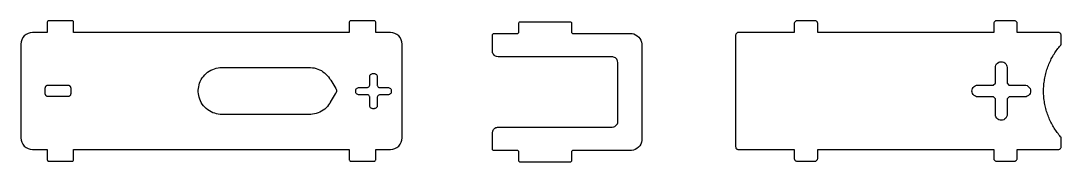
# Model space of a CAD drawing. Header units: millimetres. Extents: x 192 to 369, y -37 to -12.
import ezdxf

# ---------------------------------------------------------------- set-up
doc = ezdxf.new("R2010")
doc.units = ezdxf.units.MM

# ---------------------------------------------------------------- blocks, each defined once
blk = doc.blocks.new('CustomObjectsInViewport2_0')
at = {"color": 0}
blk.add_lwpolyline([(-10015.5, -10006.75), (-10015.5, -10008.5), (-10062.5, -10008.5), (-10062.5, -10006.75, 0.414214), (-10062.75, -10006.5), (-10066.75, -10006.5, 0.414214), (-10067, -10006.75), (-10067, -10008.5), (-10069.5, -10008.5, 0.414214), (-10071.5, -10010.5), (-10071.5, -10026.5, 0.414214), (-10069.5, -10028.5), (-10067, -10028.5), (-10067, -10030.25, 0.414214), (-10066.75, -10030.5), (-10062.75, -10030.5, 0.414214), (-10062.5, -10030.25), (-10062.5, -10028.5), (-10015.5, -10028.5), (-10015.5, -10030.25, 0.414214), (-10015.25, -10030.5), (-10011.25, -10030.5, 0.414214), (-10011, -10030.25), (-10011, -10028.5), (-10008.5, -10028.5, 0.414214), (-10006.5, -10026.5), (-10006.5, -10010.5, 0.414214), (-10008.5, -10008.5), (-10011, -10008.5), (-10011, -10006.75, 0.414214), (-10011.25, -10006.5), (-10015.25, -10006.5, 0.414214)], format="xyb", close=True, dxfattribs=at)
for points in [[(-10037.25, -10022.5), (-10037.54, -10022.49), (-10037.84, -10022.46), (-10038.15, -10022.4), (-10038.45, -10022.31), (-10038.76, -10022.21), (-10039.05, -10022.07), (-10039.34, -10021.91), (-10039.62, -10021.72), (-10039.89, -10021.51), (-10040.13, -10021.27), (-10040.36, -10021.02), (-10040.56, -10020.75), (-10040.73, -10020.47), (-10040.88, -10020.17), (-10041.01, -10019.87), (-10041.11, -10019.57), (-10041.18, -10019.26), (-10041.22, -10018.96), (-10041.25, -10018.66), (-10041.25, -10018.37), (-10041.23, -10018.07), (-10041.18, -10017.77), (-10041.11, -10017.47), (-10041.02, -10017.16), (-10040.9, -10016.86), (-10040.75, -10016.56), (-10040.58, -10016.28), (-10040.38, -10016.01), (-10040.16, -10015.75), (-10039.91, -10015.52), (-10039.65, -10015.3), (-10039.37, -10015.11), (-10039.09, -10014.95), (-10038.79, -10014.81), (-10038.48, -10014.7), (-10038.18, -10014.61), (-10037.87, -10014.55), (-10037.57, -10014.51), (-10037.28, -10014.5), (-10037.26, -10014.5), (-10037.25, -10014.5), (-10037.23, -10014.5), (-10037.08, -10014.5), (-10036.77, -10014.5), (-10036.17, -10014.5), (-10026.53, -10014.5), (-10024.12, -10014.5), (-10022.92, -10014.5), (-10022.31, -10014.5), (-10022.25, -10014.5), (-10022.23, -10014.5), (-10022.19, -10014.5), (-10022.11, -10014.5), (-10021.8, -10014.53), (-10021.49, -10014.57), (-10021.17, -10014.65), (-10020.86, -10014.75), (-10020.56, -10014.87), (-10020.27, -10015.02), (-10019.99, -10015.2), (-10019.73, -10015.39), (-10019.49, -10015.61), (-10019.26, -10015.84), (-10019.06, -10016.09), (-10018.88, -10016.34), (-10018.84, -10016.41), (-10018.82, -10016.43), (-10018.81, -10016.45), (-10018.77, -10016.52), (-10018.68, -10016.67), (-10018.51, -10016.95), (-10018.16, -10017.53), (-10017.82, -10018.1), (-10017.77, -10018.17), (-10017.75, -10018.21), (-10017.74, -10018.22), (-10017.73, -10018.25), (-10017.7, -10018.33), (-10017.68, -10018.41), (-10017.68, -10018.49), (-10017.69, -10018.57), (-10017.71, -10018.65), (-10017.74, -10018.72), (-10017.75, -10018.72), (-10017.75, -10018.74), (-10017.78, -10018.77), (-10017.82, -10018.85), (-10017.9, -10018.99), (-10018.24, -10019.57), (-10018.58, -10020.15), (-10018.75, -10020.43), (-10018.79, -10020.51), (-10018.8, -10020.53), (-10018.82, -10020.56), (-10018.86, -10020.63), (-10019.04, -10020.89), (-10019.24, -10021.13), (-10019.46, -10021.37), (-10019.7, -10021.58), (-10019.96, -10021.78), (-10020.24, -10021.96), (-10020.53, -10022.11), (-10020.83, -10022.24), (-10021.14, -10022.34), (-10021.45, -10022.42), (-10021.77, -10022.47), (-10022.08, -10022.5), (-10022.23, -10022.5), (-10022.26, -10022.5), (-10022.34, -10022.5), (-10022.49, -10022.5), (-10022.79, -10022.5), (-10027.61, -10022.5), (-10037.25, -10022.5)], [(-10010.76, -10019.64), (-10010.76, -10019.94), (-10010.76, -10020.25), (-10010.76, -10020.56), (-10010.76, -10020.86), (-10010.76, -10021.07), (-10010.78, -10021.18), (-10010.83, -10021.28), (-10010.9, -10021.37), (-10010.99, -10021.44), (-10011.09, -10021.5), (-10011.19, -10021.52), (-10011.28, -10021.53), (-10011.33, -10021.53), (-10011.39, -10021.53), (-10011.44, -10021.53), (-10011.49, -10021.53), (-10011.58, -10021.52), (-10011.69, -10021.49), (-10011.79, -10021.44), (-10011.88, -10021.36), (-10011.94, -10021.27), (-10011.98, -10021.16), (-10012, -10021.06), (-10012, -10020.82), (-10012, -10020.52), (-10012, -10020.21), (-10012, -10019.9), (-10012, -10019.62), (-10012.02, -10019.52), (-10012.05, -10019.42), (-10012.12, -10019.32), (-10012.2, -10019.24), (-10012.3, -10019.18), (-10012.4, -10019.15), (-10012.5, -10019.14), (-10012.81, -10019.14), (-10013.12, -10019.14), (-10013.43, -10019.14), (-10013.74, -10019.14), (-10013.96, -10019.14), (-10014.06, -10019.11), (-10014.16, -10019.07), (-10014.25, -10019), (-10014.33, -10018.91), (-10014.38, -10018.81), (-10014.4, -10018.71), (-10014.41, -10018.62), (-10014.41, -10018.57), (-10014.41, -10018.53), (-10014.41, -10018.48), (-10014.41, -10018.43), (-10014.4, -10018.34), (-10014.37, -10018.24), (-10014.32, -10018.14), (-10014.24, -10018.05), (-10014.15, -10017.99), (-10014.05, -10017.94), (-10013.94, -10017.92), (-10013.7, -10017.92), (-10013.39, -10017.92), (-10013.08, -10017.92), (-10012.77, -10017.92), (-10012.49, -10017.92), (-10012.39, -10017.91), (-10012.28, -10017.87), (-10012.19, -10017.81), (-10012.11, -10017.73), (-10012.05, -10017.63), (-10012.01, -10017.53), (-10012, -10017.42), (-10012, -10017.12), (-10012, -10016.81), (-10012, -10016.51), (-10012, -10016.2), (-10012, -10015.99), (-10011.98, -10015.88), (-10011.93, -10015.78), (-10011.87, -10015.69), (-10011.78, -10015.62), (-10011.68, -10015.57), (-10011.57, -10015.54), (-10011.49, -10015.54), (-10011.43, -10015.54), (-10011.38, -10015.54), (-10011.33, -10015.54), (-10011.27, -10015.54), (-10011.18, -10015.54), (-10011.08, -10015.57), (-10010.98, -10015.62), (-10010.89, -10015.7), (-10010.82, -10015.8), (-10010.78, -10015.9), (-10010.76, -10016), (-10010.76, -10016.24), (-10010.76, -10016.55), (-10010.76, -10016.85), (-10010.76, -10017.16), (-10010.76, -10017.44), (-10010.75, -10017.54), (-10010.71, -10017.64), (-10010.65, -10017.74), (-10010.57, -10017.82), (-10010.47, -10017.88), (-10010.36, -10017.91), (-10010.26, -10017.92), (-10009.95, -10017.92), (-10009.64, -10017.92), (-10009.33, -10017.92), (-10009.02, -10017.92), (-10008.81, -10017.93), (-10008.71, -10017.95), (-10008.6, -10017.99), (-10008.51, -10018.06), (-10008.44, -10018.15), (-10008.39, -10018.25), (-10008.36, -10018.36), (-10008.36, -10018.44), (-10008.36, -10018.49), (-10008.36, -10018.53), (-10008.36, -10018.58), (-10008.36, -10018.63), (-10008.36, -10018.72), (-10008.39, -10018.82), (-10008.45, -10018.92), (-10008.52, -10019.01), (-10008.62, -10019.08), (-10008.72, -10019.12), (-10008.82, -10019.14), (-10009.06, -10019.14), (-10009.37, -10019.14), (-10009.68, -10019.14), (-10009.99, -10019.14), (-10010.27, -10019.14), (-10010.38, -10019.15), (-10010.48, -10019.19), (-10010.58, -10019.25), (-10010.66, -10019.33), (-10010.72, -10019.43), (-10010.75, -10019.54)]]:
    blk.add_lwpolyline(points, close=True, dxfattribs=at)
blk.add_rational_spline([(-10067.39, -10018.91), (-10067.39, -10018.48), (-10067.39, -10018.05), (-10067.39, -10017.55), (-10066.89, -10017.55), (-10065.17, -10017.55), (-10063.44, -10017.55), (-10062.94, -10017.55), (-10062.94, -10018.05), (-10062.94, -10018.48), (-10062.94, -10018.91), (-10062.94, -10019.41), (-10063.44, -10019.41), (-10065.17, -10019.41), (-10066.89, -10019.41), (-10067.39, -10019.41), (-10067.39, -10018.91)], [1, 1, 1, 0.707106781187, 1, 1, 1, 0.707106781187, 1, 1, 1, 0.707106781187, 1, 1, 1, 0.707106781187, 1], degree=2, knots=[0, 0, 0, 1, 1, 2.570796, 2.570796, 3.570796, 3.570796, 5.141593, 5.141593, 6.141593, 6.141593, 7.712389, 7.712389, 8.712389, 8.712389, 10.283185, 10.283185, 10.283185], dxfattribs=at)
blk = doc.blocks.new('CustomObjectsInViewport3_0')
at = {"color": 0}
for points in [[(-10052, -10030), (-10051.99, -10030.07), (-10051.98, -10030.15), (-10051.95, -10030.23), (-10051.9, -10030.3), (-10051.85, -10030.36), (-10051.78, -10030.41), (-10051.71, -10030.46), (-10051.63, -10030.48), (-10051.55, -10030.5), (-10051.52, -10030.5), (-10051.51, -10030.5), (-10051.5, -10030.5), (-10051.5, -10030.5), (-10051.5, -10030.5), (-10051.49, -10030.5), (-10051.37, -10030.5), (-10050.41, -10030.5), (-10049.44, -10030.5), (-10048.95, -10030.5), (-10048.71, -10030.5), (-10048.59, -10030.5), (-10048.53, -10030.5), (-10048.5, -10030.5), (-10048.5, -10030.5), (-10048.42, -10030.49), (-10048.34, -10030.48), (-10048.27, -10030.44), (-10048.2, -10030.4), (-10048.13, -10030.34), (-10048.08, -10030.28), (-10048.04, -10030.2), (-10048.02, -10030.13), (-10048, -10030.05), (-10048, -10030.01), (-10048, -10030), (-10048, -10030), (-10048, -10029.98), (-10048, -10029.92), (-10048, -10029.44), (-10048, -10028.95), (-10048, -10028.71), (-10048, -10028.59), (-10048, -10028.53), (-10048, -10028.51), (-10048, -10028.51), (-10048, -10028.5), (-10048, -10028.5), (-10048, -10028.5), (-10048, -10028.5), (-10048, -10028.5), (-10047.39, -10028.5), (-10028.03, -10028.5), (-10018.36, -10028.5), (-10018.05, -10028.5), (-10018.02, -10028.5), (-10018.01, -10028.5), (-10018, -10028.5), (-10018, -10028.5), (-10018, -10028.5), (-10018, -10028.51), (-10018, -10028.54), (-10018, -10028.6), (-10018, -10028.72), (-10018, -10028.97), (-10018, -10029.93), (-10018, -10029.99), (-10018, -10030), (-10018, -10030.01), (-10018, -10030.02), (-10018, -10030.05), (-10017.98, -10030.13), (-10017.96, -10030.21), (-10017.91, -10030.28), (-10017.86, -10030.34), (-10017.8, -10030.4), (-10017.73, -10030.45), (-10017.65, -10030.48), (-10017.58, -10030.49), (-10017.5, -10030.5), (-10017.5, -10030.5), (-10017.49, -10030.5), (-10017.47, -10030.5), (-10017.44, -10030.5), (-10017.38, -10030.5), (-10017.26, -10030.5), (-10017.02, -10030.5), (-10016.54, -10030.5), (-10014.6, -10030.5), (-10014.54, -10030.5), (-10014.51, -10030.5), (-10014.5, -10030.5), (-10014.5, -10030.5), (-10014.5, -10030.5), (-10014.48, -10030.5), (-10014.44, -10030.5), (-10014.37, -10030.48), (-10014.29, -10030.45), (-10014.22, -10030.41), (-10014.15, -10030.36), (-10014.1, -10030.29), (-10014.05, -10030.22), (-10014.02, -10030.15), (-10014, -10030.07), (-10014, -10030.03), (-10014, -10030.01), (-10014, -10030.01), (-10014, -10030), (-10014, -10029.99), (-10014, -10029.5), (-10014, -10028.54), (-10014, -10028.51), (-10014, -10028.5), (-10014, -10028.5), (-10013.99, -10028.5), (-10013.95, -10028.5), (-10013.88, -10028.5), (-10013.6, -10028.5), (-10013.04, -10028.5), (-10011.91, -10028.5), (-10009.65, -10028.5), (-10007.39, -10028.5), (-10007.11, -10028.5), (-10007.04, -10028.5), (-10007, -10028.5), (-10007, -10028.5), (-10006.99, -10028.5), (-10006.95, -10028.5), (-10006.88, -10028.48), (-10006.8, -10028.46), (-10006.73, -10028.42), (-10006.66, -10028.37), (-10006.6, -10028.3), (-10006.56, -10028.23), (-10006.53, -10028.16), (-10006.51, -10028.08), (-10006.5, -10028.01), (-10006.5, -10028), (-10006.5, -10028), (-10006.5, -10027.99), (-10006.5, -10027.96), (-10006.5, -10027.9), (-10006.5, -10027.77), (-10006.5, -10027.52), (-10006.5, -10027.01), (-10006.5, -10026.51), (-10006.5, -10026.45), (-10006.5, -10026.44), (-10006.5, -10026.44), (-10006.51, -10026.43), (-10006.52, -10026.42), (-10006.53, -10026.4), (-10006.61, -10026.31), (-10006.75, -10026.14), (-10006.89, -10025.97), (-10007.03, -10025.79), (-10007.17, -10025.61), (-10007.3, -10025.42), (-10007.43, -10025.23), (-10007.56, -10025.04), (-10007.69, -10024.84), (-10007.81, -10024.64), (-10007.93, -10024.44), (-10008.04, -10024.23), (-10008.15, -10024.02), (-10008.26, -10023.81), (-10008.37, -10023.59), (-10008.47, -10023.37), (-10008.56, -10023.15), (-10008.66, -10022.92), (-10008.74, -10022.69), (-10008.83, -10022.46), (-10008.91, -10022.23), (-10008.98, -10021.99), (-10009.05, -10021.76), (-10009.11, -10021.52), (-10009.17, -10021.27), (-10009.23, -10021.03), (-10009.28, -10020.78), (-10009.33, -10020.54), (-10009.37, -10020.29), (-10009.4, -10020.04), (-10009.43, -10019.79), (-10009.45, -10019.54), (-10009.47, -10019.29), (-10009.49, -10019.03), (-10009.5, -10018.78), (-10009.5, -10018.53), (-10009.5, -10018.28), (-10009.49, -10018.02), (-10009.48, -10017.77), (-10009.46, -10017.52), (-10009.44, -10017.27), (-10009.41, -10017.02), (-10009.37, -10016.77), (-10009.34, -10016.52), (-10009.29, -10016.27), (-10009.24, -10016.02), (-10009.19, -10015.78), (-10009.13, -10015.54), (-10009.06, -10015.3), (-10009, -10015.06), (-10008.92, -10014.82), (-10008.84, -10014.59), (-10008.76, -10014.36), (-10008.68, -10014.13), (-10008.58, -10013.9), (-10008.49, -10013.68), (-10008.39, -10013.46), (-10008.29, -10013.24), (-10008.18, -10013.03), (-10008.07, -10012.82), (-10007.95, -10012.61), (-10007.84, -10012.4), (-10007.71, -10012.2), (-10007.59, -10012), (-10007.46, -10011.81), (-10007.33, -10011.62), (-10007.2, -10011.43), (-10007.06, -10011.25), (-10006.92, -10011.07), (-10006.78, -10010.89), (-10006.64, -10010.72), (-10006.57, -10010.64), (-10006.53, -10010.6), (-10006.51, -10010.58), (-10006.5, -10010.57), (-10006.5, -10010.56), (-10006.5, -10010.56), (-10006.5, -10010.5), (-10006.5, -10010.37), (-10006.5, -10009.36), (-10006.5, -10009.11), (-10006.5, -10009.05), (-10006.5, -10009.02), (-10006.5, -10009), (-10006.5, -10009), (-10006.5, -10008.96), (-10006.51, -10008.88), (-10006.54, -10008.81), (-10006.58, -10008.73), (-10006.63, -10008.67), (-10006.69, -10008.61), (-10006.76, -10008.56), (-10006.84, -10008.53), (-10006.91, -10008.51), (-10006.99, -10008.5), (-10007, -10008.5), (-10007, -10008.5), (-10007, -10008.5), (-10007, -10008.5), (-10007.01, -10008.5), (-10007.08, -10008.5), (-10007.36, -10008.5), (-10007.92, -10008.5), (-10012.44, -10008.5), (-10013.57, -10008.5), (-10013.85, -10008.5), (-10013.99, -10008.5), (-10014, -10008.5), (-10014, -10008.5), (-10014, -10008.49), (-10014, -10008.49), (-10014, -10008.47), (-10014, -10008.35), (-10014, -10007.87), (-10014, -10007.38), (-10014, -10007.14), (-10014, -10007.02), (-10014, -10007), (-10014, -10007), (-10014, -10006.99), (-10014, -10006.97), (-10014.01, -10006.89), (-10014.03, -10006.82), (-10014.07, -10006.74), (-10014.12, -10006.67), (-10014.18, -10006.61), (-10014.25, -10006.57), (-10014.32, -10006.53), (-10014.4, -10006.51), (-10014.48, -10006.5), (-10014.5, -10006.5), (-10014.5, -10006.5), (-10014.53, -10006.5), (-10014.59, -10006.5), (-10014.83, -10006.5), (-10015.8, -10006.5), (-10016.77, -10006.5), (-10017.25, -10006.5), (-10017.49, -10006.5), (-10017.5, -10006.5), (-10017.5, -10006.5), (-10017.5, -10006.5), (-10017.51, -10006.5), (-10017.52, -10006.5), (-10017.54, -10006.5), (-10017.61, -10006.51), (-10017.69, -10006.54), (-10017.76, -10006.57), (-10017.83, -10006.62), (-10017.89, -10006.69), (-10017.94, -10006.75), (-10017.97, -10006.83), (-10017.99, -10006.91), (-10018, -10006.98), (-10018, -10007), (-10018, -10007.06), (-10018, -10007.18), (-10018, -10007.66), (-10018, -10008.15), (-10018, -10008.39), (-10018, -10008.45), (-10018, -10008.48), (-10018, -10008.5), (-10018, -10008.5), (-10018, -10008.5), (-10018.01, -10008.5), (-10018.03, -10008.5), (-10018.07, -10008.5), (-10018.22, -10008.5), (-10020.64, -10008.5), (-10040, -10008.5), (-10044.84, -10008.5), (-10047.26, -10008.5), (-10047.86, -10008.5), (-10047.94, -10008.5), (-10047.97, -10008.5), (-10047.99, -10008.5), (-10048, -10008.5), (-10048, -10008.5), (-10048, -10008.49), (-10048, -10008.48), (-10048, -10008.42), (-10048, -10007.93), (-10048, -10007.45), (-10048, -10007.21), (-10048, -10007.09), (-10048, -10007.02), (-10048, -10007.01), (-10048, -10007), (-10048, -10007), (-10048, -10006.99), (-10048.01, -10006.91), (-10048.03, -10006.84), (-10048.06, -10006.76), (-10048.11, -10006.69), (-10048.16, -10006.63), (-10048.23, -10006.58), (-10048.3, -10006.54), (-10048.38, -10006.51), (-10048.46, -10006.5), (-10048.49, -10006.5), (-10048.5, -10006.5), (-10048.5, -10006.5), (-10048.52, -10006.5), (-10048.58, -10006.5), (-10048.7, -10006.5), (-10049.67, -10006.5), (-10050.63, -10006.5), (-10051.12, -10006.5), (-10051.36, -10006.5), (-10051.48, -10006.5), (-10051.5, -10006.5), (-10051.5, -10006.5), (-10051.5, -10006.5), (-10051.51, -10006.5), (-10051.52, -10006.5), (-10051.59, -10006.51), (-10051.67, -10006.53), (-10051.74, -10006.56), (-10051.81, -10006.61), (-10051.87, -10006.67), (-10051.92, -10006.74), (-10051.96, -10006.81), (-10051.99, -10006.89), (-10052, -10006.96), (-10052, -10007), (-10052, -10007), (-10052, -10007.01), (-10052, -10007.02), (-10052, -10007.05), (-10052, -10007.11), (-10052, -10007.6), (-10052, -10008.08), (-10052, -10008.32), (-10052, -10008.45), (-10052, -10008.48), (-10052, -10008.49), (-10052, -10008.5), (-10052, -10008.5), (-10052.01, -10008.5), (-10052.03, -10008.5), (-10052.42, -10008.5), (-10058.55, -10008.5), (-10060.08, -10008.5), (-10060.85, -10008.5), (-10061.23, -10008.5), (-10061.42, -10008.5), (-10061.47, -10008.5), (-10061.49, -10008.5), (-10061.5, -10008.5), (-10061.5, -10008.5), (-10061.5, -10008.5), (-10061.51, -10008.5), (-10061.58, -10008.51), (-10061.66, -10008.53), (-10061.73, -10008.56), (-10061.8, -10008.6), (-10061.87, -10008.66), (-10061.92, -10008.73), (-10061.96, -10008.8), (-10061.98, -10008.87), (-10062, -10008.95), (-10062, -10008.99), (-10062, -10009), (-10062, -10009), (-10062, -10009), (-10062, -10009.02), (-10062, -10009.07), (-10062, -10009.26), (-10062, -10010.03), (-10062, -10022.29), (-10062, -10025.35), (-10062, -10026.89), (-10062, -10027.65), (-10062, -10027.84), (-10062, -10027.94), (-10062, -10027.99), (-10062, -10028), (-10062, -10028), (-10062, -10028), (-10062, -10028.01), (-10061.99, -10028.08), (-10061.97, -10028.16), (-10061.94, -10028.24), (-10061.89, -10028.31), (-10061.84, -10028.37), (-10061.77, -10028.42), (-10061.7, -10028.46), (-10061.62, -10028.49), (-10061.54, -10028.5), (-10061.51, -10028.5), (-10061.5, -10028.5), (-10061.5, -10028.5), (-10061.5, -10028.5), (-10061.49, -10028.5), (-10061.46, -10028.5), (-10061.27, -10028.5), (-10060.89, -10028.5), (-10054.76, -10028.5), (-10053.23, -10028.5), (-10052.46, -10028.5), (-10052.08, -10028.5), (-10052.03, -10028.5), (-10052.01, -10028.5), (-10052, -10028.5), (-10052, -10028.5), (-10052, -10028.5), (-10052, -10028.52), (-10052, -10028.55), (-10052, -10029.03), (-10052, -10030)], [(-10017.71, -10014.5), (-10017.69, -10014.29), (-10017.62, -10014.08), (-10017.5, -10013.88), (-10017.33, -10013.72), (-10017.14, -10013.59), (-10016.93, -10013.52), (-10016.72, -10013.5), (-10016.51, -10013.52), (-10016.3, -10013.59), (-10016.1, -10013.71), (-10015.93, -10013.87), (-10015.81, -10014.07), (-10015.74, -10014.28), (-10015.71, -10014.49), (-10015.71, -10015.13), (-10015.71, -10015.81), (-10015.71, -10016.48), (-10015.71, -10017.15), (-10015.4, -10017.5), (-10014.72, -10017.5), (-10014.05, -10017.5), (-10013.38, -10017.5), (-10012.71, -10017.5), (-10012.51, -10017.52), (-10012.29, -10017.59), (-10012.1, -10017.71), (-10011.93, -10017.88), (-10011.81, -10018.08), (-10011.74, -10018.29), (-10011.71, -10018.49), (-10011.73, -10018.7), (-10011.8, -10018.91), (-10011.92, -10019.11), (-10012.09, -10019.28), (-10012.28, -10019.4), (-10012.49, -10019.48), (-10012.7, -10019.5), (-10013.35, -10019.5), (-10014.02, -10019.5), (-10014.69, -10019.5), (-10015.36, -10019.5), (-10015.71, -10019.82), (-10015.71, -10020.49), (-10015.71, -10021.16), (-10015.71, -10021.83), (-10015.71, -10022.5), (-10015.73, -10022.71), (-10015.8, -10022.92), (-10015.93, -10023.12), (-10016.09, -10023.28), (-10016.29, -10023.41), (-10016.5, -10023.48), (-10016.71, -10023.5), (-10016.91, -10023.48), (-10017.13, -10023.41), (-10017.32, -10023.29), (-10017.49, -10023.13), (-10017.62, -10022.93), (-10017.69, -10022.72), (-10017.71, -10022.51), (-10017.71, -10021.87), (-10017.71, -10021.19), (-10017.71, -10020.52), (-10017.71, -10019.85), (-10018.03, -10019.5), (-10018.7, -10019.5), (-10019.37, -10019.5), (-10020.04, -10019.5), (-10020.71, -10019.5), (-10020.92, -10019.48), (-10021.13, -10019.41), (-10021.33, -10019.29), (-10021.5, -10019.12), (-10021.62, -10018.92), (-10021.69, -10018.71), (-10021.71, -10018.51), (-10021.69, -10018.3), (-10021.62, -10018.09), (-10021.5, -10017.89), (-10021.34, -10017.72), (-10021.14, -10017.6), (-10020.93, -10017.52), (-10020.72, -10017.5), (-10020.08, -10017.5), (-10019.41, -10017.5), (-10018.74, -10017.5), (-10018.07, -10017.5), (-10017.71, -10017.18), (-10017.71, -10016.51), (-10017.71, -10015.84), (-10017.71, -10015.17)]]:
    blk.add_lwpolyline(points, close=True, dxfattribs=at)
blk = doc.blocks.new('CustomObjectsInViewport6_0')
at = {"color": 0}
blk.add_lwpolyline([(-10006.5, -10026.5), (-10006.52, -10026.8), (-10006.59, -10027.1), (-10006.72, -10027.4), (-10006.89, -10027.69), (-10007.11, -10027.94), (-10007.37, -10028.15), (-10007.66, -10028.32), (-10007.97, -10028.43), (-10008.27, -10028.49), (-10008.42, -10028.5), (-10008.49, -10028.5), (-10008.51, -10028.5), (-10008.56, -10028.5), (-10008.65, -10028.5), (-10008.85, -10028.5), (-10011.98, -10028.5), (-10018.25, -10028.5), (-10018.33, -10028.51), (-10018.4, -10028.55), (-10018.46, -10028.61), (-10018.49, -10028.68), (-10018.5, -10028.72), (-10018.5, -10028.74), (-10018.5, -10028.75), (-10018.5, -10028.8), (-10018.5, -10029.29), (-10018.5, -10030.25), (-10018.51, -10030.33), (-10018.55, -10030.4), (-10018.61, -10030.46), (-10018.68, -10030.49), (-10018.72, -10030.5), (-10018.74, -10030.5), (-10018.75, -10030.5), (-10018.76, -10030.5), (-10018.8, -10030.5), (-10018.88, -10030.5), (-10019.06, -10030.5), (-10021.79, -10030.5), (-10027.25, -10030.5), (-10027.33, -10030.49), (-10027.4, -10030.45), (-10027.46, -10030.39), (-10027.49, -10030.32), (-10027.5, -10030.28), (-10027.5, -10030.26), (-10027.5, -10030.25), (-10027.5, -10030.2), (-10027.5, -10029.71), (-10027.5, -10028.75), (-10027.51, -10028.67), (-10027.55, -10028.6), (-10027.61, -10028.54), (-10027.68, -10028.51), (-10027.72, -10028.5), (-10027.74, -10028.5), (-10027.75, -10028.5), (-10027.89, -10028.5), (-10029.18, -10028.5), (-10031.75, -10028.5), (-10031.83, -10028.49), (-10031.9, -10028.45), (-10031.96, -10028.39), (-10031.99, -10028.32), (-10032, -10028.28), (-10032, -10028.26), (-10032, -10028.25), (-10032, -10028.15), (-10032, -10027.27), (-10032, -10025.5), (-10031.95, -10025.2), (-10031.89, -10025.05), (-10031.8, -10024.91), (-10031.69, -10024.78), (-10031.56, -10024.67), (-10031.42, -10024.59), (-10031.27, -10024.54), (-10031.11, -10024.51), (-10031.04, -10024.5), (-10031, -10024.5), (-10030.98, -10024.5), (-10030.89, -10024.5), (-10030.69, -10024.5), (-10030.3, -10024.5), (-10024.07, -10024.5), (-10011.6, -10024.5), (-10011.3, -10024.45), (-10011.15, -10024.39), (-10011.01, -10024.3), (-10010.88, -10024.19), (-10010.77, -10024.06), (-10010.69, -10023.92), (-10010.64, -10023.77), (-10010.61, -10023.61), (-10010.6, -10023.54), (-10010.6, -10023.5), (-10010.6, -10023.49), (-10010.6, -10023.44), (-10010.6, -10023.34), (-10010.6, -10023.14), (-10010.6, -10019.93), (-10010.6, -10013.5), (-10010.65, -10013.2), (-10010.71, -10013.05), (-10010.8, -10012.91), (-10010.91, -10012.78), (-10011.04, -10012.67), (-10011.18, -10012.59), (-10011.33, -10012.54), (-10011.49, -10012.51), (-10011.56, -10012.5), (-10011.6, -10012.5), (-10011.62, -10012.5), (-10011.71, -10012.5), (-10011.91, -10012.5), (-10012.3, -10012.5), (-10018.53, -10012.5), (-10031, -10012.5), (-10031.3, -10012.45), (-10031.45, -10012.39), (-10031.59, -10012.3), (-10031.72, -10012.19), (-10031.83, -10012.06), (-10031.91, -10011.92), (-10031.96, -10011.77), (-10031.99, -10011.61), (-10032, -10011.54), (-10032, -10011.5), (-10032, -10011.4), (-10032, -10010.52), (-10032, -10008.75), (-10031.99, -10008.67), (-10031.95, -10008.6), (-10031.89, -10008.54), (-10031.82, -10008.51), (-10031.78, -10008.5), (-10031.76, -10008.5), (-10031.75, -10008.5), (-10031.61, -10008.5), (-10030.32, -10008.5), (-10027.75, -10008.5), (-10027.67, -10008.49), (-10027.6, -10008.45), (-10027.54, -10008.39), (-10027.51, -10008.32), (-10027.5, -10008.28), (-10027.5, -10008.26), (-10027.5, -10008.25), (-10027.5, -10008.2), (-10027.5, -10007.71), (-10027.5, -10006.75), (-10027.49, -10006.67), (-10027.45, -10006.6), (-10027.39, -10006.54), (-10027.32, -10006.51), (-10027.28, -10006.5), (-10027.26, -10006.5), (-10027.25, -10006.5), (-10027.24, -10006.5), (-10027.2, -10006.5), (-10027.12, -10006.5), (-10026.94, -10006.5), (-10024.21, -10006.5), (-10018.75, -10006.5), (-10018.67, -10006.51), (-10018.6, -10006.55), (-10018.54, -10006.61), (-10018.51, -10006.68), (-10018.5, -10006.72), (-10018.5, -10006.74), (-10018.5, -10006.75), (-10018.5, -10006.8), (-10018.5, -10007.29), (-10018.5, -10008.25), (-10018.49, -10008.33), (-10018.45, -10008.4), (-10018.39, -10008.46), (-10018.32, -10008.49), (-10018.28, -10008.5), (-10018.26, -10008.5), (-10018.25, -10008.5), (-10018.24, -10008.5), (-10018.19, -10008.5), (-10018.1, -10008.5), (-10017.9, -10008.5), (-10014.77, -10008.5), (-10008.5, -10008.5), (-10008.2, -10008.52), (-10007.9, -10008.59), (-10007.6, -10008.72), (-10007.31, -10008.89), (-10007.06, -10009.11), (-10006.85, -10009.37), (-10006.68, -10009.66), (-10006.57, -10009.97), (-10006.51, -10010.27), (-10006.5, -10010.42), (-10006.5, -10010.49), (-10006.5, -10010.51), (-10006.5, -10010.59), (-10006.5, -10010.75), (-10006.5, -10011.08), (-10006.5, -10016.22), (-10006.5, -10026.5)], close=True, dxfattribs=at)

msp = doc.modelspace()

# ---------------------------------------------------------------- block references
at = {"color": 244, "true_color": 0x991b1e}
for name, p in [('CustomObjectsInViewport2_0', (10263.18, 9994.07)), ('CustomObjectsInViewport6_0', (10304.07, 9993.9)), ('CustomObjectsInViewport3_0', (10375.53, 9994.07))]:
    msp.add_blockref(name, p, dxfattribs=at)

doc.saveas('drawing.dxf')
